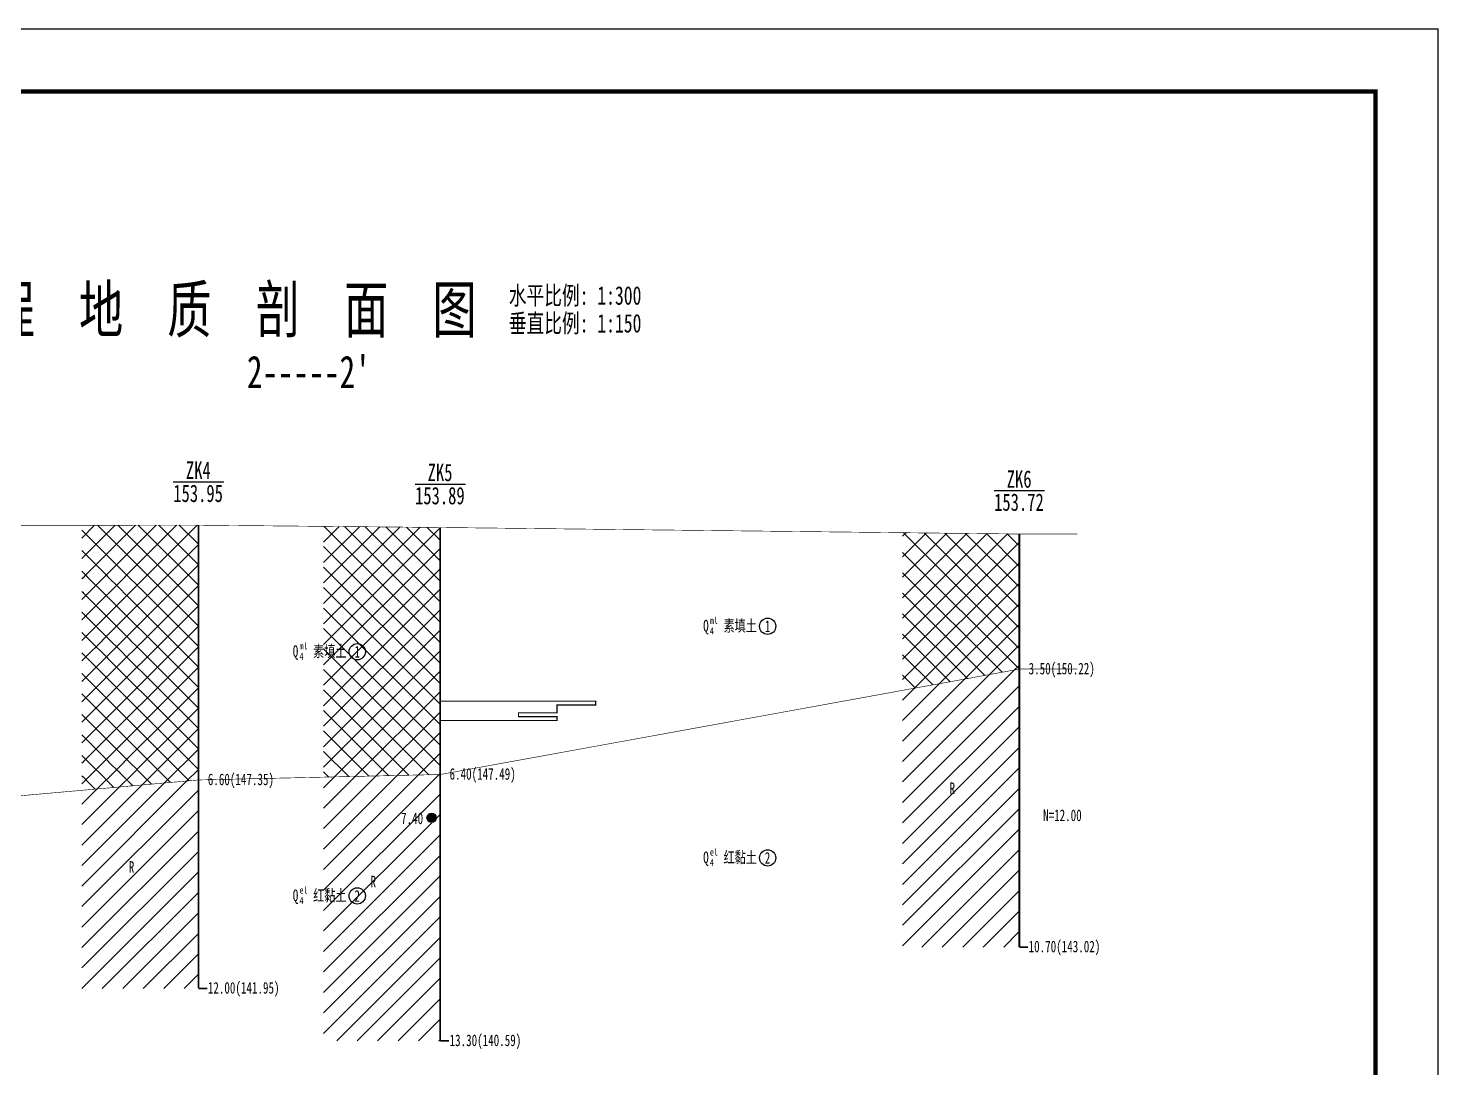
# Model space of a CAD drawing. Header units: millimetres. Extents: x 7577 to 20709, y -191 to 3630.
# Drawn here: x 8935.1 to 9178.7, y 611.7 to 791.3 of the extents above; entities that cross this region are included whole.
import ezdxf

# ---------------------------------------------------------------- set-up
doc = ezdxf.new("R2010")
doc.units = ezdxf.units.MM
for name, color, linetype in [('GiCAD_BiaoGuan', 7, 'Continuous'), ('GiCAD_DiMianXian', 7, 'Continuous'), ('GiCAD_DongTan', 7, 'Continuous'), ('GiCAD_Hatch', 7, 'Continuous'), ('Gicad_pou_texts', 7, 'Continuous'), ('GiCAD_PouMian', 7, 'Continuous'), ('GiCAD_PouXian', 7, 'Continuous'), ('GiCAD_QuYang', 7, 'Continuous'), ('GiCAD_ZuanKong', 7, 'Continuous')]:
    doc.layers.add(name, color=color, linetype=linetype)
doc.styles.add('取样编号', font='simfang.ttf', dxfattribs={"width": 0.7, "height": 2})
doc.styles.add('叠加符号', font='simfang.ttf', dxfattribs={"width": 0.7, "height": 2})
doc.styles.add('土层名称', font='simfang.ttf', dxfattribs={"width": 0.7, "height": 2})
doc.styles.add('土层编号', font='simfang.ttf', dxfattribs={"width": 0.7, "height": 2})
doc.styles.add('孔口标注', font='simfang.ttf', dxfattribs={"width": 0.7, "height": 3})
doc.styles.add('层底深度', font='simfang.ttf', dxfattribs={"width": 0.7, "height": 2})
doc.styles.add('时代岩性', font='simfang.ttf', dxfattribs={"width": 0.7, "height": 2})
doc.styles.add('标贯动探', font='simfang.ttf', dxfattribs={"width": 0.7, "height": 2})
doc.styles.add('标题', font='simfang.ttf', dxfattribs={"width": 0.7, "height": 8})
pattern_1 = [(45, (5895.6826, 1727.4349), (-1.767767, 1.767767), []), (135, (5895.6826, 1727.4349), (-1.767767, -1.767767), [])]
pattern_2 = [(45, (5895.6826, 1727.4349), (-1.767767, 1.767767), [])]

# ---------------------------------------------------------------- blocks, each defined once
blk = doc.blocks.new('WipeoutBlock')
blk.add_wipeout([(0, 0), (0, 1), (1, 1), (1, 0)]).dxf.layer = 'GiCAD_QuYang'
blk = doc.blocks.new('gkqy1')
blk.add_wipeout([(-0.9, -0.9), (0.9, -0.9), (0.9, 0.9), (-0.9, 0.9)]).dxf.layer = 'GiCAD_QuYang'
at = {"layer": 'GiCAD_QuYang'}
h = blk.add_hatch(color=1, dxfattribs=at)
edge = h.paths.add_edge_path()
edge.add_arc((0, 0), 0.8, 0, 360)
at = {"layer": 'GiCAD_QuYang', "color": 1}
blk.add_circle((0, 0), 0.8, dxfattribs=at)

msp = doc.modelspace()

# ---------------------------------------------------------------- hatches: boundary and pattern name
at = {"layer": 'GiCAD_Hatch'}
h = msp.add_hatch(dxfattribs=at)
h.set_pattern_fill('GKSTT', scale=0.5, style=0)
h.set_pattern_definition(pattern_1)
h.paths.add_polyline_path([(8986.14, 705.24), (9006.14, 705.04), (9006.14, 662.37), (8986.14, 661.92)])
h = msp.add_hatch(dxfattribs=at)
h.set_pattern_fill('GKSTT', scale=0.5, style=0)
h.set_pattern_definition(pattern_1)
h.paths.add_polyline_path([(9086.12, 704.14), (9106.12, 703.91), (9106.12, 680.55), (9086.12, 676.91)])
h = msp.add_hatch(dxfattribs=at)
h.set_pattern_fill('GKHNT', scale=0.5, style=0)
h.set_pattern_definition(pattern_2)
h.paths.add_polyline_path([(9086.12, 676.91), (9106.12, 680.55), (9106.12, 632.58), (9086.12, 632.56)])
h = msp.add_hatch(dxfattribs=at)
h.set_pattern_fill('GKHNT', scale=0.5, style=0)
h.set_pattern_definition(pattern_2)
h.paths.add_polyline_path([(8986.14, 661.92), (9006.14, 662.37), (9006.14, 616.38), (8986.14, 616.42)])

# ---------------------------------------------------------------- linework, layer by layer
at = {"layer": 'GiCAD_DiMianXian', "color": 3, "const_width": 0.1}
msp.add_lwpolyline([(8861.25, 705.38), (8881.25, 705.38), (8964.55, 705.44), (9006.29, 705.04), (9106.27, 703.91), (9116.27, 703.91)], dxfattribs=at)
at = {"layer": 'Gicad_pou_texts', "color": 3}
for centre in [(9062.81, 687.98), (8991.95, 683.58), (9062.81, 647.98), (8991.95, 641.41)]:
    msp.add_ellipse(centre, major_axis=(0, 1.4), ratio=1, dxfattribs=at)
at = {"layer": 'GiCAD_PouMian'}
for points, const_width in [([(8724.95, 470.37), (9178.55, 470.37), (9178.55, 791.13), (8724.95, 791.13), (8724.95, 470.37)], 0.27), ([(8751.95, 481.17), (9167.75, 481.17), (9167.75, 780.33), (8751.95, 780.33), (8751.95, 481.17), (9167.75, 481.17)], 0.756)]:
    msp.add_lwpolyline(points, dxfattribs=dict(at, const_width=const_width))
at = {"layer": 'GiCAD_ZuanKong', "color": 1}
for p, q in [((8960.19, 712.94), (8968.91, 712.94)), ((9001.93, 712.54), (9010.65, 712.54)), ((9101.91, 711.41), (9110.63, 711.41))]:
    msp.add_line(p, q, dxfattribs=at)
at = {"layer": 'GiCAD_ZuanKong', "color": 3, "const_width": 0.3, "flags": 128}
for points in [[(8964.55, 705.44), (8964.55, 625.44)], [(9006.29, 705.04), (9006.29, 616.38)], [(9106.27, 703.91), (9106.27, 632.58)], [(9106.27, 632.58), (9107.77, 632.58)], [(8964.55, 625.44), (8966.05, 625.44)], [(9006.29, 616.38), (9007.79, 616.38)]]:
    msp.add_lwpolyline(points, dxfattribs=at)

# ---------------------------------------------------------------- texts
at = {"layer": 'GiCAD_BiaoGuan', "color": 7, "style": '标贯动探', "width": 0.7}
msp.add_text('N=12.00', height=2, dxfattribs=at).set_placement((9110.37, 654.34))
at = {"layer": 'GiCAD_Hatch', "color": 1, "style": '叠加符号', "width": 0.7}
for p in [(9094.22, 659), (8952.5, 645.42), (8994.24, 642.9)]:
    msp.add_text('R', height=2, dxfattribs=at).set_placement(p)
at = {"layer": 'Gicad_pou_texts', "color": 3, "width": 0.7}
for s, height, style, p in [('ml', 1.2, '时代岩性', (9052.84, 688.38)), ('素填土', 2, '土层名称', (9055.21, 687.08)), ('Q', 2, '时代岩性', (9051.68, 687.08)), ('4', 1.2, '时代岩性', (9052.84, 686.58)), ('1', 2, '土层编号', (9062.32, 686.98)), ('Q', 2, '时代岩性', (8980.82, 682.68)), ('ml', 1.2, '时代岩性', (8981.99, 683.98)), ('素填土', 2, '土层名称', (8984.35, 682.68)), ('1', 2, '土层编号', (8991.47, 682.58)), ('4', 1.2, '时代岩性', (8981.99, 682.18)), ('Q', 2, '时代岩性', (9051.68, 647.08)), ('el', 1.2, '时代岩性', (9052.84, 648.38)), ('红黏土', 2, '土层名称', (9055.21, 647.08)), ('2', 2, '土层编号', (9062.32, 646.98)), ('4', 1.2, '时代岩性', (9052.84, 646.58)), ('el', 1.2, '时代岩性', (8981.99, 641.81)), ('Q', 2, '时代岩性', (8980.82, 640.51)), ('4', 1.2, '时代岩性', (8981.99, 640.01)), ('红黏土', 2, '土层名称', (8984.35, 640.51)), ('2', 2, '土层编号', (8991.47, 640.41))]:
    msp.add_text(s, height=height, dxfattribs=dict(at, style=style)).set_placement(p)
at = {"layer": 'Gicad_pou_texts', "color": 4, "style": '层底深度', "width": 0.7}
for s, p in [('3.50(150.22)', (9107.87, 679.68)), ('6.60(147.35)', (8966.15, 660.54)), ('10.70(143.02)', (9107.87, 631.68)), ('12.00(141.95)', (8966.15, 624.54)), ('13.30(140.59)', (9007.89, 615.48))]:
    msp.add_text(s, height=2, dxfattribs=at).set_placement(p)
at = {"layer": 'GiCAD_PouMian', "color": 3, "style": '标题', "width": 0.7}
for s, height, p in [('工  程  地  质  剖  面  图', 8, (8913.39, 738.71)), ('水平比例: 1:300', 3.2, (9018.13, 743.51)), ('垂直比例: 1:150', 3.2, (9018.13, 738.71)), ("2-----2'", 5.6, (8972.91, 729.11))]:
    msp.add_text(s, height=height, dxfattribs=at).set_placement(p)
at = {"layer": 'GiCAD_ZuanKong', "color": 1, "style": '孔口标注', "width": 0.7}
for s, p in [('ZK4', (8962.37, 713.44)), ('ZK5', (9004.11, 713.04)), ('ZK6', (9104.09, 711.91)), ('153.95', (8960.19, 709.44)), ('153.89', (9001.93, 709.04)), ('153.72', (9101.91, 707.91))]:
    msp.add_text(s, height=3, dxfattribs=at).set_placement(p)

# ---------------------------------------------------------------- next in the draw order: block references
at = {"layer": 'GiCAD_BiaoGuan', "xscale": 6.211891891891764, "yscale": 2.302702702702573}
msp.add_blockref('WipeoutBlock', (9028.08, 685.34), dxfattribs=at)
at = {"layer": 'Gicad_pou_texts'}
for p, xscale, yscale in [((8950.78, 693.34), 3.200000020000198, 3.200000020000198), ((9025.58, 692.44), 12.02378378378371, 2.702702702702664), ((8950.78, 682.34), 3.200000020000198, 3.200000020000198), ((9025.58, 673.44), 12.02378378378371, 2.702702702702664), ((8941.51, 661.84), 1.368648648648514, 2.324324324324107), ((8950.78, 661.34), 3.200000020000198, 3.200000020000198), ((9025.58, 648.94), 12.02378378378371, 2.702702702702664)]:
    msp.add_blockref('WipeoutBlock', p, dxfattribs=dict(at, xscale=xscale, yscale=yscale))
at = {"layer": 'GiCAD_QuYang', "xscale": 4.274594594594373, "yscale": 2.302702702702573}
for p in [(9017.21, 690.59), (9017.21, 657.59)]:
    msp.add_blockref('WipeoutBlock', p, dxfattribs=at)

# ---------------------------------------------------------------- next in the draw order: linework, layer by layer
at = {"layer": 'GiCAD_DongTan', "color": 3, "const_width": 0.2, "flags": 128}
msp.add_lwpolyline([(9006.44, 675.04), (9033.11, 675.04), (9033.11, 674.38), (9026.44, 674.38), (9026.44, 673.71), (9026.44, 673.71), (9026.44, 673.04), (9019.78, 673.04), (9019.78, 672.38), (9026.44, 672.38), (9026.44, 671.71), (9006.44, 671.71)], dxfattribs=at)

# ---------------------------------------------------------------- next in the draw order: block references
at = {"layer": 'Gicad_pou_texts'}
for p, xscale, yscale in [((8944.58, 693.48), 6.211891891891764, 3.113513513513408), ((8942.64, 682.5), 8.149189189188927, 3.059459459459231), ((8944.58, 661.48), 6.211891891891764, 3.113513513513408)]:
    msp.add_blockref('WipeoutBlock', p, dxfattribs=dict(at, xscale=xscale, yscale=yscale))

# ---------------------------------------------------------------- next in the draw order: texts
at = {"layer": 'Gicad_pou_texts', "color": 4, "style": '层底深度', "width": 0.7}
msp.add_text('6.40(147.49)', height=2, dxfattribs=at).set_placement((9007.89, 661.48))

# ---------------------------------------------------------------- next in the draw order: hatches: boundary and pattern name
at = {"layer": 'GiCAD_Hatch'}
h = msp.add_hatch(dxfattribs=at)
h.set_pattern_fill('GKHNT', scale=0.5, style=0)
h.set_pattern_definition(pattern_2)
h.paths.add_polyline_path([(8944.4, 659.65), (8964.4, 661.43), (8964.4, 625.44), (8944.4, 625.43)])

# ---------------------------------------------------------------- next in the draw order: linework, layer by layer
at = {"layer": 'GiCAD_PouXian', "color": 1, "flags": 128}
msp.add_lwpolyline([(8861.25, 654.04, 0.1, 0.1, 0), (8881.25, 654.04, 0.1, 0.1, 0), (8964.55, 661.44, 0.1, 0.1, 0), (9006.29, 662.38, 0.1, 0.1, 0), (9106.27, 680.58, 0.1, 0.1, 0), (9116.27, 680.58, 0.1, 0.1, 0)], format="xyseb", dxfattribs=at)

# ---------------------------------------------------------------- next in the draw order: block references
at = {"layer": 'Gicad_pou_texts', "yscale": 3.315675672324642}
for p, xscale in [((8941.04, 693.34), 2.731027073215682), ((8939.11, 682.34), 2.731027073215796)]:
    msp.add_blockref('WipeoutBlock', p, dxfattribs=dict(at, xscale=xscale))

# ---------------------------------------------------------------- next in the draw order: hatches: boundary and pattern name
at = {"layer": 'GiCAD_Hatch'}
h = msp.add_hatch(dxfattribs=at)
h.set_pattern_fill('GKSTT', scale=0.5, style=0)
h.set_pattern_definition(pattern_1)
h.paths.add_polyline_path([(8944.4, 705.43), (8964.4, 705.44), (8964.4, 661.43), (8944.4, 659.65)])

# ---------------------------------------------------------------- next in the draw order: block references
at = {"layer": 'GiCAD_QuYang'}
msp.add_blockref('gkqy1', (9004.79, 654.91), dxfattribs=at)

# ---------------------------------------------------------------- next in the draw order: texts
at = {"layer": 'GiCAD_QuYang', "color": 1, "style": '取样编号', "width": 0.7}
msp.add_text('7.40', height=2, dxfattribs=at).set_placement((8999.52, 653.81))

doc.saveas('drawing.dxf')
